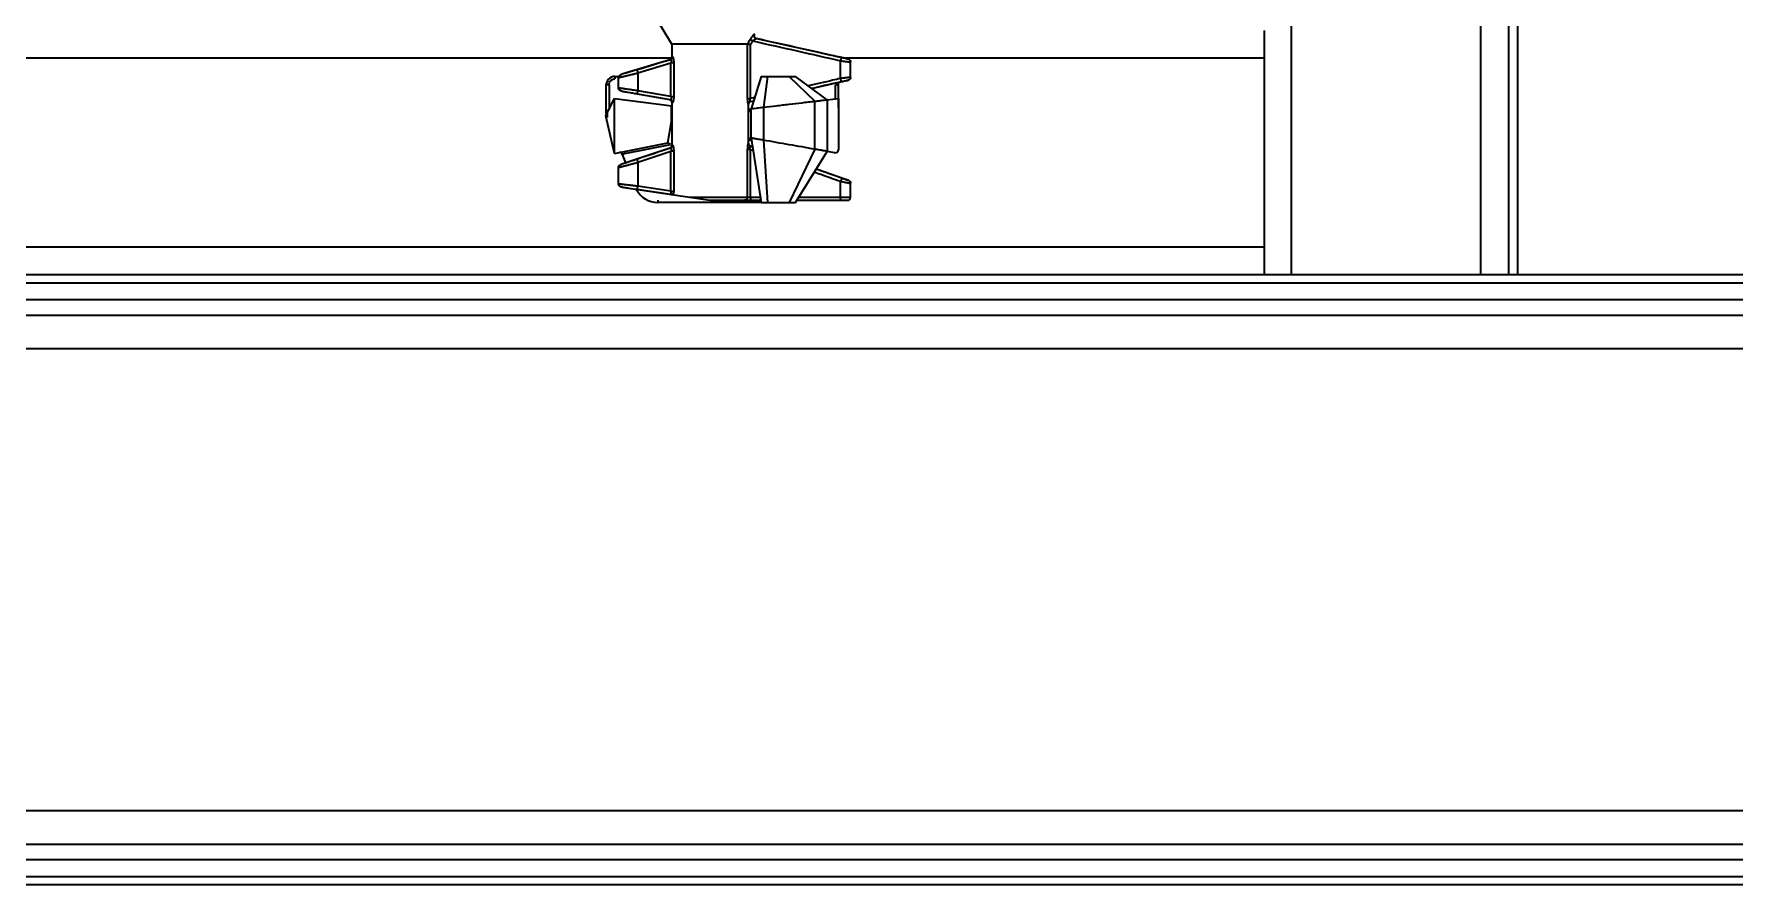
# Model space of a CAD drawing. Header units: millimetres. Extents: x 32496 to 166256, y 3504 to 23939.
# Drawn here: x 46166 to 46723, y 15003 to 15282 of the extents above; entities that cross this region are included whole.
import ezdxf

# ---------------------------------------------------------------- set-up
doc = ezdxf.new("R2010")
doc.units = ezdxf.units.MM
doc.layers.get('0').update_dxf_attribs({"lineweight": 35})

msp = doc.modelspace()

# ---------------------------------------------------------------- linework, layer by layer
at = {"linetype": 'Continuous'}
for p, q in [((46578.14, 15203.349), (46578.14, 17722.349)), ((46640.14, 15203.349), (46640.14, 17722.349)), ((46649.14, 17722.349), (46649.14, 15203.349)), ((46652.14, 17722.349), (46652.14, 15203.349)), ((46375.14, 15278.949), (46368.722, 15289.426)), ((46402.796, 15280.746), (46402.759, 15280.746)), ((46402.796, 15280.746), (46427.557, 15275.276)), ((46569.14, 15283.349), (46569.14, 15203.349)), ((46375.037, 15274.349), (45646.64, 15274.349)), ((46399.82, 15278.949), (46375.14, 15278.949)), ((46375.14, 15278.949), (46375.14, 15274.763)), ((46375.14, 15274.763), (46375.354, 15274.763)), ((46399.826, 15278.948), (46399.826, 15261.127)), ((46400.81, 15261.127), (46400.81, 15278.667)), ((46427.556, 15275.276), (46429.837, 15274.766)), ((46427.558, 15275.276), (46432.311, 15274.196)), ((46432.324, 15274.193), (46429.837, 15274.766)), ((46569.14, 15274.349), (46431.648, 15274.349)), ((46432.324, 15274.193), (46432.311, 15274.196)), ((46358.766, 15269.038), (46358.76, 15269.036)), ((46374.431, 15273.807), (46358.766, 15269.038)), ((46363.64, 15269.42), (46363.971, 15269.503)), ((46363.971, 15269.503), (46374.818, 15272.795)), ((46363.971, 15269.503), (46363.971, 15263.63)), ((46374.658, 15273.807), (46374.431, 15273.807)), ((46375.819, 15272.795), (46374.818, 15272.795)), ((46374.818, 15261.709), (46374.818, 15272.795)), ((46375.819, 15261.709), (46375.819, 15272.795)), ((46430.338, 15267.656), (46430.338, 15273.473)), ((46433.64, 15268.043), (46433.64, 15273.077)), ((46353.519, 15265.351), (46353.519, 15256.312)), ((46354.519, 15265.568), (46354.519, 15257.55)), ((46356.407, 15268.349), (46357.736, 15268.349)), ((46357.64, 15264.546), (46357.64, 15267.934)), ((46357.64, 15264.546), (46357.64, 15264.546)), ((46358.849, 15263.481), (46358.749, 15263.499)), ((46358.85, 15263.481), (46374.315, 15260.734)), ((46363.971, 15263.63), (46363.64, 15263.679)), ((46374.818, 15261.709), (46363.971, 15263.63)), ((46404.383, 15268.349), (46401.073, 15257.759)), ((46404.382, 15268.349), (46401.073, 15257.762)), ((46404.383, 15268.349), (46415.574, 15268.349)), ((46406.383, 15268.349), (46405.073, 15258.232)), ((46413.574, 15268.349), (46421.971, 15260.23)), ((46425.942, 15260.699), (46415.574, 15268.349)), ((46420.886, 15264.43), (46427.553, 15265.87)), ((46429.902, 15266.384), (46427.551, 15265.869)), ((46432.307, 15266.926), (46427.555, 15265.87)), ((46428.719, 15261.027), (46428.719, 15265.564)), ((46429.719, 15258.415), (46429.719, 15265.346)), ((46432.32, 15266.929), (46429.902, 15266.384)), ((46432.307, 15266.926), (46432.32, 15266.929)), ((46432.32, 15266.929), (46432.423, 15266.953)), ((46354.044, 15256.62), (46356.351, 15261.136)), ((46356.351, 15261.136), (46375.14, 15258.744)), ((46356.351, 15243.136), (46356.351, 15261.136)), ((46363.742, 15262.645), (46374.538, 15260.734)), ((46374.315, 15260.734), (46374.538, 15260.734)), ((46374.818, 15261.709), (46375.819, 15261.709)), ((46374.964, 15253.513), (46374.983, 15258.764)), ((46375.349, 15259.75), (46375.14, 15259.75)), ((46375.14, 15259.75), (46375.14, 15245.807)), ((46399.826, 15261.127), (46400.81, 15261.127)), ((46400.14, 15259.142), (46400.103, 15259.142)), ((46400.14, 15259.142), (46400.14, 15246.46)), ((46400.14, 15257.649), (46401.025, 15257.753)), ((46402.223, 15261.437), (46400.81, 15261.129)), ((46400.89, 15260.119), (46401.877, 15260.332)), ((46400.89, 15260.119), (46400.929, 15260.119)), ((46400.929, 15260.119), (46401.874, 15260.323)), ((46401.025, 15257.753), (46401.215, 15257.776)), ((46401.073, 15257.759), (46405.073, 15258.232)), ((46401.073, 15248.144), (46401.073, 15257.759)), ((46405.073, 15258.232), (46405.073, 15247.442)), ((46421.971, 15244.481), (46421.971, 15260.23)), ((46425.942, 15260.699), (46429.64, 15261.136)), ((46425.942, 15260.699), (46425.942, 15243.784)), ((46429.64, 15261.136), (46429.64, 15244.327)), ((46429.64, 15258.194), (46429.719, 15258.415)), ((46353.44, 15255.436), (46353.76, 15256.063)), ((46356.351, 15243.136), (46353.44, 15255.436)), ((46353.999, 15254.917), (46353.59, 15255.941)), ((46353.76, 15256.063), (46354.044, 15256.62)), ((46353.999, 15254.917), (46354.044, 15256.62)), ((46373.779, 15246.589), (46374.965, 15253.519)), ((46356.351, 15243.136), (46373.804, 15246.594)), ((46400.102, 15246.46), (46400.14, 15246.46)), ((46400.14, 15247.56), (46401.193, 15247.376)), ((46401.038, 15248.15), (46401.073, 15248.144)), ((46401.073, 15248.144), (46404.383, 15227.047)), ((46401.073, 15248.137), (46404.382, 15227.047)), ((46405.073, 15247.442), (46406.383, 15227.047)), ((46374.457, 15244.859), (46358.74, 15239.6)), ((46358.837, 15242.796), (46359.951, 15240.006)), ((46359.706, 15243.05), (46374.648, 15246.01)), ((46363.971, 15240.215), (46374.818, 15243.833)), ((46374.685, 15244.859), (46374.457, 15244.859)), ((46375.819, 15243.833), (46374.818, 15243.833)), ((46374.818, 15230.717), (46374.818, 15243.833)), ((46375.14, 15245.807), (46375.355, 15245.807)), ((46375.819, 15230.478), (46375.819, 15243.833)), ((46400.81, 15244.442), (46399.826, 15244.442)), ((46399.826, 15244.442), (46399.826, 15228.749)), ((46400.812, 15245.516), (46400.772, 15245.516)), ((46401.526, 15245.255), (46400.772, 15245.516)), ((46400.81, 15228.749), (46400.81, 15244.442)), ((46400.81, 15244.442), (46401.703, 15244.129)), ((46400.812, 15245.516), (46401.523, 15245.269)), ((46421.971, 15244.481), (46413.574, 15227.047)), ((46415.592, 15227.077), (46425.942, 15243.784)), ((46428.467, 15243.342), (46425.942, 15243.784)), ((46357.64, 15233.104), (46357.64, 15238.489)), ((46358.74, 15239.6), (46358.732, 15239.598)), ((46363.64, 15240.123), (46363.971, 15240.215)), ((46363.971, 15240.215), (46363.971, 15232.333)), ((46422.398, 15238.032), (46422.426, 15238.108)), ((46427.67, 15236.205), (46432.423, 15234.51)), ((46358.841, 15232.053), (46358.737, 15232.069)), ((46358.871, 15232.048), (46358.841, 15232.053)), ((46358.872, 15232.048), (46387.566, 15227.76)), ((46363.971, 15232.333), (46363.64, 15232.374)), ((46363.769, 15231.344), (46374.618, 15229.728)), ((46374.818, 15230.717), (46363.971, 15232.333)), ((46375.4, 15229.617), (46375.14, 15229.617)), ((46430.338, 15228.749), (46430.338, 15233.964)), ((46432.441, 15234.504), (46432.423, 15234.51)), ((46433.64, 15228.749), (46433.64, 15233.341)), ((46370.543, 15227.782), (46370.543, 15227.05)), ((46404.383, 15227.048), (46370.543, 15227.05)), ((46380.949, 15228.749), (46404.115, 15228.749)), ((46387.714, 15227.749), (46404.272, 15227.749)), ((46404.383, 15227.047), (46415.574, 15227.047)), ((46415.574, 15227.047), (46415.592, 15227.077)), ((46416.008, 15227.749), (46432.64, 15227.749)), ((46416.628, 15228.749), (46433.64, 15228.749)), ((46569.14, 15212.349), (45646.64, 15212.349)), ((46652.14, 15203.349), (45563.64, 15203.349)), ((46749.14, 15203.349), (46649.14, 15203.349)), ((51717.14, 15200.629), (40048.64, 15200.629)), ((51717.14, 15195.156), (40048.64, 15195.156)), ((51071.64, 15190.039), (40098.64, 15190.039)), ((51071.64, 15179.094), (40098.64, 15179.094)), ((52008.64, 15027.604), (40172.64, 15027.604)), ((52008.64, 15016.658), (40172.64, 15016.658)), ((52008.64, 15011.541), (40172.64, 15011.541)), ((52008.64, 15006.069), (40172.64, 15006.069)), ((52008.64, 15003.349), (40172.64, 15003.349))]:
    msp.add_line(p, q, dxfattribs=at)
for points in [[(46432.324, 15274.193), (46432.421, 15274.17), (46432.598, 15274.127), (46432.73, 15274.094), (46432.831, 15274.067), (46432.919, 15274.041), (46433.025, 15274.001), (46433.159, 15273.932), (46433.298, 15273.83), (46433.425, 15273.696), (46433.532, 15273.528), (46433.607, 15273.329), (46433.639, 15273.108), (46433.64, 15273.077)], [(46357.64, 15267.934), (46357.644, 15268.026), (46357.711, 15268.306), (46357.843, 15268.539), (46358.004, 15268.707), (46358.146, 15268.807), (46358.249, 15268.86), (46358.327, 15268.893), (46358.399, 15268.92), (46358.477, 15268.947), (46358.564, 15268.975), (46358.664, 15269.007), (46358.759, 15269.036)], [(46358.749, 15263.499), (46358.652, 15263.517), (46358.572, 15263.533), (46358.505, 15263.547), (46358.445, 15263.56), (46358.378, 15263.578), (46358.281, 15263.611), (46358.134, 15263.683), (46357.964, 15263.808), (46357.809, 15263.989), (46357.695, 15264.216), (46357.642, 15264.476), (46357.64, 15264.546)], [(46433.64, 15268.043), (46433.639, 15268.011), (46433.607, 15267.789), (46433.531, 15267.589), (46433.423, 15267.421), (46433.295, 15267.287), (46433.155, 15267.185), (46433.019, 15267.116), (46432.913, 15267.077), (46432.826, 15267.052), (46432.727, 15267.026), (46432.598, 15266.994), (46432.423, 15266.953)], [(46401.215, 15257.776), (46401.63, 15257.825), (46402.264, 15257.9)], [(46403.092, 15257.998), (46404.059, 15258.112), (46405.073, 15258.232)], [(46357.64, 15238.489), (46357.645, 15238.593), (46357.719, 15238.881), (46357.86, 15239.116), (46358.021, 15239.277), (46358.153, 15239.367), (46358.249, 15239.417), (46358.327, 15239.452), (46358.406, 15239.483), (46358.492, 15239.515), (46358.59, 15239.549), (46358.703, 15239.588), (46358.732, 15239.597)], [(46422.382, 15238.038), (46429.575, 15235.537), (46432.441, 15234.504)], [(46358.737, 15232.069), (46358.65, 15232.083), (46358.578, 15232.095), (46358.517, 15232.106), (46358.461, 15232.117), (46358.395, 15232.133), (46358.288, 15232.167), (46358.129, 15232.244), (46357.957, 15232.373), (46357.803, 15232.556), (46357.693, 15232.782), (46357.642, 15233.037), (46357.64, 15233.104)], [(46432.441, 15234.504), (46432.544, 15234.466), (46432.726, 15234.397), (46432.864, 15234.342), (46432.971, 15234.297), (46433.07, 15234.25), (46433.197, 15234.174), (46433.35, 15234.047), (46433.491, 15233.867), (46433.591, 15233.65), (46433.638, 15233.402), (46433.64, 15233.341)]]:
    msp.add_lwpolyline(points, dxfattribs=at)
for centre, radius, start, end in [((45657.553, 15743.271), 875.531, 327.972082, 328.09093), ((45748.38, 15692.074), 772.38, 327.639901, 327.753939), ((46403.011, 15281.723), 1, 148.51253, 257.54283), ((46374.14, 15274.763), 1, 286.92929, 0), ((46356.519, 15265.351), 3, 92.14214, 179.99658), ((46426.719, 15265.347), 3, 359.99658, 18.77775), ((46374.14, 15259.75), 1, 0, 79.92929), ((46401.14, 15259.142), 1, 102.18863, 180), ((46354.519, 15256.312), 1, 179.99654, 201.76128), ((46401.14, 15246.46), 1, 180, 250.88027), ((46357.909, 15242.426), 1, 21.76164, 93.74107), ((48226.816, 9672.409), 5872.188, 108.3854109, 108.4994096), ((46374.14, 15245.807), 1, 288.5, 0), ((46428.64, 15244.327), 1, 260.0579, 0), ((46370.544, 15235.05), 8, 207.63231, 269.99658), ((46380.746, 15250.683), 20.827, 253.46364, 253.61404), ((46382.46, 15281.737), 52.596, 262.0095, 262.28543), ((46387.714, 15228.749), 1, 261.5, 270), ((46412.826, 15235.047), 8, 293.17787, 294.03821), ((46432.64, 15228.749), 1, 270, 0)]:
    msp.add_arc(centre, radius, start, end, dxfattribs=at)
for points, knots in [([(46402.124, 15282.245), (46402.116, 15282.245), (46402.097, 15282.231), (46402.065, 15282.205), (46402.019, 15282.16), (46401.962, 15282.099), (46401.894, 15282.023), (46401.785, 15281.895), (46401.631, 15281.705), (46401.431, 15281.444), (46401.217, 15281.149), (46400.997, 15280.828), (46400.853, 15280.604), (46400.781, 15280.489)], [0, 0, 0, 0, 0.0100362, 0.0293963, 0.0580707, 0.0958261, 0.1422293, 0.1961758, 0.3235958, 0.4738051, 0.6397829, 0.8171411, 1, 1, 1, 1]), ([(46401.632, 15279.967), (46401.449, 15280.082), (46401.201, 15280.236), (46400.916, 15280.409), (46400.817, 15280.47), (46400.781, 15280.489)], [0, 0, 0, 0, 0.6504309, 0.8778794, 1, 1, 1, 1]), ([(46401.631, 15279.966), (46401.749, 15280.072), (46401.93, 15280.22), (46402.173, 15280.398), (46402.342, 15280.513), (46402.491, 15280.609), (46402.6, 15280.673), (46402.671, 15280.711), (46402.71, 15280.731), (46402.738, 15280.742), (46402.754, 15280.747), (46402.759, 15280.746)], [0, 0, 0, 0, 0.3442072, 0.5078013, 0.6586163, 0.7889105, 0.8936657, 0.9339526, 0.9652774, 0.9873481, 1, 1, 1, 1]), ([(46401.631, 15279.965), (46406.474, 15278.886), (46416.047, 15276.741), (46425.614, 15274.565), (46430.338, 15273.471)], [0, 0, 0, 0, 0.5057289, 1, 1, 1, 1]), ([(46402.124, 15282.245), (46402.102, 15282.209), (46402.017, 15282.048), (46401.977, 15281.862), (46401.977, 15281.723)], [0, 0, 0, 0, 0.2321432, 1, 1, 1, 1]), ([(46401.977, 15281.723), (46401.977, 15281.605), (46402.019, 15281.367), (46402.199, 15281.062), (46402.459, 15280.846), (46402.661, 15280.768), (46402.759, 15280.746)], [0, 0, 0, 0, 0.2616742, 0.5253928, 0.7752948, 1, 1, 1, 1]), ([(46427.548, 15275.208), (46423.461, 15276.138), (46415.2, 15277.992), (46406.934, 15279.825), (46402.759, 15280.746)], [0, 0, 0, 0, 0.4951158, 1, 1, 1, 1]), ([(46374.658, 15273.807), (46374.855, 15273.868), (46375.22, 15274.128), (46375.354, 15274.555), (46375.354, 15274.763)], [0, 0, 0, 0, 0.497546, 1, 1, 1, 1]), ([(46375.819, 15272.795), (46375.819, 15273.048), (46375.794, 15273.518), (46375.688, 15274.128), (46375.558, 15274.528), (46375.445, 15274.716), (46375.381, 15274.763), (46375.354, 15274.763)], [0, 0, 0, 0, 0.36478, 0.6788295, 0.8966183, 0.9615031, 1, 1, 1, 1]), ([(46399.82, 15278.949), (46399.821, 15278.949), (46399.823, 15278.948), (46399.825, 15278.948), (46399.826, 15278.948)], [0, 0, 0, 0, 0.4968859, 1, 1, 1, 1]), ([(46400.81, 15278.667), (46400.701, 15278.698), (46400.373, 15278.792), (46400.045, 15278.887), (46399.826, 15278.948)], [0, 0, 0, 0, 0.3335899, 1, 1, 1, 1]), ([(46424.129, 15276.021), (46424.419, 15275.959), (46425.562, 15275.713), (46426.704, 15275.464), (46427.556, 15275.276)], [0, 0, 0, 0, 0.2542144, 1, 1, 1, 1]), ([(46430.872, 15274.45), (46430.596, 15274.513), (46429.488, 15274.767), (46428.38, 15275.019), (46427.548, 15275.208)], [0, 0, 0, 0, 0.2494687, 1, 1, 1, 1]), ([(46430.872, 15274.45), (46430.824, 15274.456), (46430.738, 15274.402), (46430.653, 15274.298), (46430.541, 15274.117), (46430.429, 15273.839), (46430.364, 15273.597), (46430.338, 15273.473)], [0, 0, 0, 0, 0.1250019, 0.2266111, 0.3555076, 0.6716703, 1, 1, 1, 1]), ([(46432.205, 15274.164), (46432.102, 15274.184), (46431.657, 15274.275), (46431.213, 15274.372), (46430.872, 15274.45)], [0, 0, 0, 0, 0.2312408, 1, 1, 1, 1]), ([(46432.538, 15274.099), (46432.513, 15274.104), (46432.402, 15274.125), (46432.291, 15274.146), (46432.205, 15274.164)], [0, 0, 0, 0, 0.2224077, 1, 1, 1, 1]), ([(46432.311, 15274.196), (46432.34, 15274.189), (46432.444, 15274.164), (46432.547, 15274.14), (46432.621, 15274.121)], [0, 0, 0, 0, 0.2809675, 1, 1, 1, 1]), ([(46357.64, 15267.934), (46357.64, 15267.937), (46357.653, 15267.943), (46357.673, 15267.952), (46357.712, 15267.965), (46357.764, 15267.981), (46357.832, 15268.001), (46357.949, 15268.033), (46358.131, 15268.08), (46358.389, 15268.144), (46358.699, 15268.22), (46359.055, 15268.305), (46359.454, 15268.401), (46359.892, 15268.506), (46360.54, 15268.66), (46361.413, 15268.87), (46362.508, 15269.137), (46363.259, 15269.324), (46363.64, 15269.42)], [0, 0, 0, 0, 0.0016357, 0.0055905, 0.0119976, 0.0208819, 0.0322069, 0.0459128, 0.0801275, 0.1231915, 0.1750867, 0.2346515, 0.300966, 0.3740995, 0.4532533, 0.6242902, 0.8095002, 1, 1, 1, 1]), ([(46363.627, 15270.46), (46362.672, 15270.17), (46361.326, 15269.776), (46359.703, 15269.313), (46359.04, 15269.122), (46358.766, 15269.038)], [0, 0, 0, 0, 0.5911102, 0.8303753, 1, 1, 1, 1]), ([(46363.627, 15270.46), (46363.63, 15270.459), (46363.635, 15270.452), (46363.65, 15270.429), (46363.675, 15270.376), (46363.711, 15270.287), (46363.756, 15270.164), (46363.808, 15270.016), (46363.882, 15269.793), (46363.936, 15269.62), (46363.971, 15269.503)], [0, 0, 0, 0, 0.0084775, 0.0246008, 0.0830851, 0.1788645, 0.3086938, 0.4665921, 0.6418735, 1, 1, 1, 1]), ([(46374.658, 15273.807), (46374.677, 15273.809), (46374.724, 15273.797), (46374.78, 15273.739), (46374.828, 15273.648), (46374.864, 15273.524), (46374.884, 15273.37), (46374.885, 15273.122), (46374.852, 15272.927), (46374.818, 15272.795)], [0, 0, 0, 0, 0.0539504, 0.122041, 0.2128093, 0.3293064, 0.4696189, 0.6309122, 1, 1, 1, 1]), ([(46430.338, 15273.473), (46430.404, 15273.464), (46430.671, 15273.428), (46430.938, 15273.392), (46431.14, 15273.365)], [0, 0, 0, 0, 0.2463918, 1, 1, 1, 1]), ([(46431.14, 15273.365), (46431.301, 15273.344), (46431.616, 15273.303), (46432.075, 15273.246), (46432.5, 15273.194), (46432.826, 15273.155), (46433.057, 15273.129), (46433.205, 15273.113), (46433.332, 15273.099), (46433.438, 15273.089), (46433.522, 15273.081), (46433.578, 15273.077), (46433.61, 15273.075), (46433.626, 15273.075), (46433.634, 15273.075), (46433.64, 15273.075), (46433.64, 15273.077)], [0, 0, 0, 0, 0.1934251, 0.3789779, 0.5517234, 0.7034394, 0.770093, 0.828992, 0.8799238, 0.9226346, 0.9562061, 0.9803399, 0.9888779, 0.9949941, 0.9986703, 1, 1, 1, 1]), ([(46432.621, 15274.121), (46432.657, 15274.112), (46432.707, 15274.099), (46432.768, 15274.083), (46432.801, 15274.073), (46432.827, 15274.065), (46432.842, 15274.06), (46432.85, 15274.056), (46432.853, 15274.055), (46432.855, 15274.052), (46432.852, 15274.051), (46432.848, 15274.051), (46432.838, 15274.051), (46432.821, 15274.053), (46432.794, 15274.056), (46432.74, 15274.064), (46432.654, 15274.078), (46432.58, 15274.092), (46432.538, 15274.099)], [0, 0, 0, 0, 0.1967319, 0.2737353, 0.3358281, 0.3825711, 0.4137811, 0.4235653, 0.4295519, 0.4322932, 0.4356533, 0.4425519, 0.4533205, 0.4865845, 0.5353875, 0.5995058, 0.7721756, 1, 1, 1, 1]), ([(46354.519, 15265.568), (46354.397, 15265.568), (46354.214, 15265.561), (46353.978, 15265.535), (46353.822, 15265.509), (46353.691, 15265.475), (46353.59, 15265.437), (46353.519, 15265.386), (46353.519, 15265.351)], [0, 0, 0, 0, 0.3500127, 0.5211139, 0.6755124, 0.8032553, 0.8988599, 1, 1, 1, 1]), ([(46354.519, 15265.568), (46354.519, 15265.818), (46354.617, 15266.324), (46355.03, 15266.977), (46355.664, 15267.43), (46356.173, 15267.554), (46356.428, 15267.566)], [0, 0, 0, 0, 0.247435, 0.4962439, 0.7472453, 1, 1, 1, 1]), ([(46356.407, 15268.349), (46356.409, 15268.349), (46356.406, 15268.341), (46356.409, 15268.333), (46356.408, 15268.314), (46356.41, 15268.29), (46356.411, 15268.258), (46356.414, 15268.204), (46356.416, 15268.121), (46356.413, 15268.006), (46356.416, 15267.871), (46356.438, 15267.724), (46356.438, 15267.618), (46356.428, 15267.566)], [0, 0, 0, 0, 0.0045727, 0.0181973, 0.0407764, 0.0722139, 0.1123498, 0.1607806, 0.280754, 0.4288364, 0.6017631, 0.7959309, 1, 1, 1, 1]), ([(46363.64, 15263.679), (46363.251, 15263.736), (46362.49, 15263.846), (46361.383, 15264.004), (46360.509, 15264.126), (46359.86, 15264.217), (46359.425, 15264.277), (46359.029, 15264.333), (46358.677, 15264.382), (46358.373, 15264.425), (46358.151, 15264.458), (46357.999, 15264.481), (46357.906, 15264.495), (46357.827, 15264.508), (46357.762, 15264.518), (46357.712, 15264.528), (46357.673, 15264.534), (46357.654, 15264.541), (46357.64, 15264.543), (46357.64, 15264.546)], [0, 0, 0, 0, 0.1944751, 0.380433, 0.5530198, 0.6314414, 0.7043766, 0.7707089, 0.8291939, 0.8800218, 0.9225821, 0.9404275, 0.9559563, 0.9691668, 0.9800559, 0.9886056, 0.9947886, 0.9985819, 1, 1, 1, 1]), ([(46358.882, 15263.475), (46358.943, 15263.464), (46359.242, 15263.412), (46359.541, 15263.362), (46359.779, 15263.322)], [0, 0, 0, 0, 0.2030453, 1, 1, 1, 1]), ([(46359.779, 15263.322), (46360.057, 15263.275), (46361.379, 15263.055), (46362.7, 15262.83), (46363.742, 15262.645)], [0, 0, 0, 0, 0.2101807, 1, 1, 1, 1]), ([(46363.742, 15262.645), (46363.745, 15262.646), (46363.75, 15262.653), (46363.757, 15262.666), (46363.766, 15262.689), (46363.782, 15262.738), (46363.805, 15262.822), (46363.835, 15262.947), (46363.869, 15263.101), (46363.916, 15263.331), (46363.95, 15263.51), (46363.971, 15263.63)], [0, 0, 0, 0, 0.0076159, 0.0227499, 0.0465075, 0.0795546, 0.1743005, 0.303875, 0.4623036, 0.6387178, 1, 1, 1, 1]), ([(46430.338, 15267.657), (46429.46, 15267.459), (46425.928, 15266.661), (46422.394, 15265.873), (46419.737, 15265.284)], [0, 0, 0, 0, 0.2483282, 1, 1, 1, 1]), ([(46420.85, 15264.457), (46421.41, 15264.58), (46423.642, 15265.071), (46425.873, 15265.564), (46427.543, 15265.936)], [0, 0, 0, 0, 0.2510359, 1, 1, 1, 1]), ([(46427.551, 15265.869), (46427.289, 15265.813), (46426.223, 15265.584), (46425.157, 15265.358), (46424.353, 15265.189)], [0, 0, 0, 0, 0.2460462, 1, 1, 1, 1]), ([(46427.543, 15265.936), (46427.821, 15265.997), (46428.929, 15266.244), (46430.038, 15266.492), (46430.868, 15266.678)], [0, 0, 0, 0, 0.250532, 1, 1, 1, 1]), ([(46429.719, 15265.346), (46429.719, 15265.382), (46429.649, 15265.432), (46429.548, 15265.47), (46429.417, 15265.504), (46429.261, 15265.531), (46429.025, 15265.557), (46428.842, 15265.564), (46428.719, 15265.564)], [0, 0, 0, 0, 0.1011399, 0.1967455, 0.3244897, 0.4788894, 0.6499909, 1, 1, 1, 1]), ([(46431.137, 15267.76), (46431.069, 15267.752), (46430.803, 15267.717), (46430.537, 15267.683), (46430.338, 15267.656)], [0, 0, 0, 0, 0.2541382, 1, 1, 1, 1]), ([(46430.868, 15266.678), (46430.82, 15266.672), (46430.734, 15266.726), (46430.649, 15266.83), (46430.571, 15266.957), (46430.498, 15267.113), (46430.411, 15267.346), (46430.363, 15267.531), (46430.338, 15267.656)], [0, 0, 0, 0, 0.1249283, 0.2264728, 0.3552558, 0.5068081, 0.6716176, 1, 1, 1, 1]), ([(46430.868, 15266.678), (46430.981, 15266.703), (46431.427, 15266.801), (46431.873, 15266.894), (46432.206, 15266.959)], [0, 0, 0, 0, 0.2554821, 1, 1, 1, 1]), ([(46433.64, 15268.043), (46433.64, 15268.044), (46433.634, 15268.044), (46433.626, 15268.045), (46433.61, 15268.044), (46433.578, 15268.043), (46433.522, 15268.039), (46433.438, 15268.031), (46433.332, 15268.021), (46433.204, 15268.007), (46433.057, 15267.992), (46432.825, 15267.966), (46432.499, 15267.928), (46432.073, 15267.877), (46431.614, 15267.821), (46431.298, 15267.781), (46431.137, 15267.76)], [0, 0, 0, 0, 0.0013158, 0.004982, 0.0110903, 0.0196283, 0.0438063, 0.0772495, 0.1199516, 0.1712404, 0.2300935, 0.2963311, 0.4486826, 0.6207555, 0.8069861, 1, 1, 1, 1]), ([(46432.206, 15266.959), (46432.237, 15266.965), (46432.349, 15266.986), (46432.46, 15267.007), (46432.541, 15267.022)], [0, 0, 0, 0, 0.2767447, 1, 1, 1, 1]), ([(46432.615, 15266.999), (46432.593, 15266.993), (46432.49, 15266.969), (46432.387, 15266.945), (46432.307, 15266.926)], [0, 0, 0, 0, 0.2171321, 1, 1, 1, 1]), ([(46432.541, 15267.022), (46432.583, 15267.029), (46432.641, 15267.039), (46432.714, 15267.051), (46432.757, 15267.058), (46432.792, 15267.063), (46432.818, 15267.066), (46432.836, 15267.067), (46432.845, 15267.068), (46432.85, 15267.066), (46432.848, 15267.064), (46432.845, 15267.062), (46432.837, 15267.058), (46432.821, 15267.053), (46432.796, 15267.045), (46432.762, 15267.036), (46432.701, 15267.02), (46432.651, 15267.008), (46432.615, 15266.999)], [0, 0, 0, 0, 0.2264452, 0.3192145, 0.3975138, 0.4607786, 0.5087007, 0.5410691, 0.5578184, 0.5608357, 0.563834, 0.5702419, 0.5804791, 0.6126407, 0.6603826, 0.7235151, 0.8015442, 1, 1, 1, 1]), ([(46374.818, 15261.709), (46374.839, 15261.582), (46374.851, 15261.394), (46374.821, 15261.157), (46374.782, 15261.01), (46374.729, 15260.89), (46374.662, 15260.788), (46374.584, 15260.731), (46374.538, 15260.734)], [0, 0, 0, 0, 0.3559702, 0.5142671, 0.6552434, 0.7745682, 0.8711931, 1, 1, 1, 1]), ([(46375.349, 15259.75), (46375.349, 15259.862), (46375.31, 15260.094), (46375.136, 15260.405), (46374.866, 15260.634), (46374.646, 15260.715), (46374.538, 15260.734)], [0, 0, 0, 0, 0.2439062, 0.5025013, 0.7595928, 1, 1, 1, 1]), ([(46374.968, 15257.592), (46374.979, 15257.569), (46375.036, 15257.526), (46375.097, 15257.503), (46375.136, 15257.491)], [0, 0, 0, 0, 0.3825845, 1, 1, 1, 1]), ([(46375.349, 15259.749), (46375.375, 15259.749), (46375.439, 15259.797), (46375.552, 15259.982), (46375.683, 15260.378), (46375.792, 15260.986), (46375.819, 15261.456), (46375.819, 15261.709)], [0, 0, 0, 0, 0.0383461, 0.1028489, 0.3192955, 0.6327753, 1, 1, 1, 1]), ([(46399.826, 15261.127), (46399.826, 15260.872), (46399.84, 15260.503), (46399.888, 15260.034), (46399.93, 15259.736), (46399.976, 15259.493), (46400.016, 15259.329), (46400.048, 15259.231), (46400.067, 15259.184), (46400.083, 15259.155), (46400.097, 15259.141), (46400.103, 15259.141)], [0, 0, 0, 0, 0.3772731, 0.5482203, 0.6987313, 0.823031, 0.9156864, 0.9495209, 0.9746656, 0.991147, 1, 1, 1, 1]), ([(46400.89, 15260.119), (46400.783, 15260.096), (46400.57, 15260.011), (46400.308, 15259.782), (46400.14, 15259.478), (46400.103, 15259.251), (46400.103, 15259.142)], [0, 0, 0, 0, 0.2423391, 0.4995739, 0.7570625, 1, 1, 1, 1]), ([(46400.14, 15257.396), (46400.261, 15257.398), (46400.436, 15257.407), (46400.657, 15257.435), (46400.796, 15257.461), (46400.912, 15257.493), (46401.005, 15257.529), (46401.073, 15257.578), (46401.073, 15257.613)], [0, 0, 0, 0, 0.3676841, 0.5325931, 0.6776934, 0.7986356, 0.8924058, 1, 1, 1, 1]), ([(46400.889, 15260.119), (46400.878, 15260.118), (46400.849, 15260.142), (46400.807, 15260.236), (46400.763, 15260.44), (46400.753, 15260.755), (46400.784, 15260.997), (46400.81, 15261.127)], [0, 0, 0, 0, 0.0323072, 0.091995, 0.3030963, 0.618414, 1, 1, 1, 1]), ([(46405.073, 15258.232), (46406.481, 15258.398), (46408.593, 15258.648), (46411.409, 15258.983), (46414.226, 15259.312), (46417.043, 15259.644), (46419.857, 15259.99), (46421.265, 15260.155), (46421.971, 15260.23)], [0, 0, 0, 0, 0.2499997, 0.3749996, 0.4999998, 0.7499983, 0.875001, 1, 1, 1, 1]), ([(46421.971, 15260.23), (46422.211, 15260.256), (46422.682, 15260.314), (46423.371, 15260.396), (46424.014, 15260.47), (46424.866, 15260.573), (46425.501, 15260.647), (46425.942, 15260.699)], [0, 0, 0, 0, 0.1810811, 0.3564423, 0.5202063, 0.6671725, 1, 1, 1, 1]), ([(46354.287, 15257.095), (46354.184, 15257.094), (46354.037, 15257.093), (46353.853, 15257.088), (46353.74, 15257.083), (46353.65, 15257.077), (46353.581, 15257.069), (46353.544, 15257.067), (46353.519, 15257.058), (46353.519, 15257.052)], [0, 0, 0, 0, 0.3985997, 0.570579, 0.7178181, 0.8365871, 0.9239563, 0.9776504, 1, 1, 1, 1]), ([(46375.125, 15253.641), (46375.085, 15253.627), (46375.021, 15253.603), (46374.969, 15253.546), (46374.965, 15253.519)], [0, 0, 0, 0, 0.6091162, 1, 1, 1, 1]), ([(46375.136, 15256.792), (46375.095, 15256.776), (46375.029, 15256.746), (46374.974, 15256.689), (46374.966, 15256.662)], [0, 0, 0, 0, 0.6047716, 1, 1, 1, 1]), ([(46401.073, 15256.641), (46401.073, 15256.682), (46401.011, 15256.743), (46400.912, 15256.79), (46400.745, 15256.847), (46400.485, 15256.892), (46400.261, 15256.907), (46400.14, 15256.909)], [0, 0, 0, 0, 0.1197439, 0.2150399, 0.3354987, 0.6403139, 1, 1, 1, 1]), ([(46373.911, 15246.569), (46373.891, 15246.578), (46373.857, 15246.591), (46373.819, 15246.597), (46373.804, 15246.594)], [0, 0, 0, 0, 0.5933777, 1, 1, 1, 1]), ([(46374.648, 15246.01), (46374.517, 15246.131), (46374.327, 15246.297), (46374.076, 15246.478), (46373.963, 15246.546), (46373.911, 15246.569)], [0, 0, 0, 0, 0.5760699, 0.8152294, 1, 1, 1, 1]), ([(46400.102, 15246.46), (46400.096, 15246.46), (46400.081, 15246.447), (46400.065, 15246.417), (46400.045, 15246.368), (46400.014, 15246.268), (46399.973, 15246.099), (46399.927, 15245.849), (46399.885, 15245.546), (46399.852, 15245.201), (46399.831, 15244.828), (46399.826, 15244.572), (46399.826, 15244.442)], [0, 0, 0, 0, 0.0089132, 0.0255697, 0.0509108, 0.084997, 0.1792316, 0.3038858, 0.4553733, 0.6256506, 0.8097579, 1, 1, 1, 1]), ([(46400.102, 15246.46), (46400.102, 15246.258), (46400.231, 15245.842), (46400.581, 15245.582), (46400.772, 15245.516)], [0, 0, 0, 0, 0.5004169, 1, 1, 1, 1]), ([(46400.14, 15247.625), (46400.23, 15247.696), (46400.404, 15247.827), (46400.623, 15247.972), (46400.783, 15248.065), (46400.884, 15248.115), (46400.966, 15248.145), (46401.017, 15248.153), (46401.038, 15248.15)], [0, 0, 0, 0, 0.3277321, 0.6214941, 0.7484166, 0.8566748, 0.9418067, 1, 1, 1, 1]), ([(46405.073, 15247.442), (46404.816, 15247.494), (46404.308, 15247.579), (46403.571, 15247.704), (46402.987, 15247.808), (46402.555, 15247.883), (46402.264, 15247.934), (46402, 15247.981), (46401.766, 15248.024), (46401.563, 15248.058), (46401.393, 15248.086), (46401.263, 15248.107), (46401.157, 15248.129), (46401.116, 15248.142), (46401.073, 15248.15), (46401.073, 15248.144)], [0, 0, 0, 0, 0.1935429, 0.3801229, 0.5524626, 0.631295, 0.7042035, 0.7704321, 0.8293019, 0.8801618, 0.9224832, 0.9559585, 0.9803238, 0.9951294, 1, 1, 1, 1]), ([(46363.601, 15241.163), (46362.648, 15240.845), (46361.304, 15240.413), (46359.68, 15239.903), (46359.014, 15239.692), (46358.74, 15239.6)], [0, 0, 0, 0, 0.5900921, 0.8297381, 1, 1, 1, 1]), ([(46358.837, 15242.796), (46358.832, 15242.81), (46358.834, 15242.847), (46358.881, 15242.89), (46358.955, 15242.928), (46359.059, 15242.963), (46359.191, 15242.994), (46359.347, 15243.02), (46359.521, 15243.039), (46359.643, 15243.047), (46359.706, 15243.05)], [0, 0, 0, 0, 0.0450337, 0.1038945, 0.1900945, 0.3056476, 0.4488354, 0.6156963, 0.8013602, 1, 1, 1, 1]), ([(46359.512, 15243.762), (46359.516, 15243.763), (46359.527, 15243.742), (46359.541, 15243.711), (46359.562, 15243.646), (46359.586, 15243.561), (46359.614, 15243.452), (46359.656, 15243.28), (46359.686, 15243.144), (46359.706, 15243.05)], [0, 0, 0, 0, 0.0198524, 0.0720639, 0.1602577, 0.2827239, 0.4356934, 0.6118258, 1, 1, 1, 1]), ([(46363.601, 15241.163), (46363.604, 15241.162), (46363.61, 15241.155), (46363.625, 15241.132), (46363.651, 15241.079), (46363.69, 15240.991), (46363.738, 15240.869), (46363.794, 15240.722), (46363.874, 15240.501), (46363.933, 15240.33), (46363.971, 15240.215)], [0, 0, 0, 0, 0.0086758, 0.0250186, 0.0838791, 0.1798846, 0.3097669, 0.4675442, 0.6425723, 1, 1, 1, 1]), ([(46374.685, 15244.859), (46374.876, 15244.924), (46375.227, 15245.186), (46375.355, 15245.603), (46375.355, 15245.807)], [0, 0, 0, 0, 0.4975999, 1, 1, 1, 1]), ([(46374.685, 15244.859), (46374.704, 15244.862), (46374.751, 15244.85), (46374.805, 15244.791), (46374.85, 15244.699), (46374.882, 15244.573), (46374.898, 15244.417), (46374.892, 15244.165), (46374.855, 15243.967), (46374.818, 15243.833)], [0, 0, 0, 0, 0.0527715, 0.1193897, 0.209124, 0.3252425, 0.4658469, 0.6280243, 1, 1, 1, 1]), ([(46375.819, 15243.833), (46375.819, 15244.086), (46375.794, 15244.557), (46375.689, 15245.169), (46375.56, 15245.571), (46375.447, 15245.76), (46375.382, 15245.808), (46375.355, 15245.808)], [0, 0, 0, 0, 0.3640286, 0.6782065, 0.8964799, 0.9614806, 1, 1, 1, 1]), ([(46400.81, 15244.442), (46400.771, 15244.58), (46400.725, 15244.782), (46400.697, 15245.042), (46400.691, 15245.204), (46400.699, 15245.335), (46400.713, 15245.423), (46400.731, 15245.474), (46400.743, 15245.501), (46400.762, 15245.517), (46400.772, 15245.516)], [0, 0, 0, 0, 0.3893789, 0.5596573, 0.7075928, 0.8267929, 0.9153695, 0.9472425, 0.9712654, 1, 1, 1, 1]), ([(46425.942, 15243.784), (46425.922, 15243.788), (46425.871, 15243.8), (46425.728, 15243.832), (46425.393, 15243.895), (46424.953, 15243.959), (46424.461, 15244.043), (46423.85, 15244.163), (46423.196, 15244.284), (46422.507, 15244.394), (46422.15, 15244.449), (46421.971, 15244.481)], [0, 0, 0, 0, 0.0152626, 0.0388152, 0.109354, 0.2685589, 0.3691597, 0.4812958, 0.7311408, 0.8643606, 1, 1, 1, 1]), ([(46357.64, 15238.489), (46357.64, 15238.493), (46357.653, 15238.5), (46357.674, 15238.51), (46357.713, 15238.524), (46357.765, 15238.542), (46357.833, 15238.563), (46357.952, 15238.599), (46358.135, 15238.651), (46358.395, 15238.722), (46358.705, 15238.805), (46359.062, 15238.9), (46359.462, 15239.005), (46359.901, 15239.12), (46360.549, 15239.29), (46361.42, 15239.52), (46362.512, 15239.813), (46363.261, 15240.018), (46363.64, 15240.123)], [0, 0, 0, 0, 0.0017174, 0.0057586, 0.0122608, 0.0212462, 0.032677, 0.0464884, 0.0808959, 0.1243858, 0.1765008, 0.2360898, 0.302567, 0.3758003, 0.4549238, 0.6256771, 0.8102833, 1, 1, 1, 1]), ([(46421.78, 15237.045), (46422.497, 15236.789), (46425.352, 15235.767), (46428.204, 15234.739), (46430.338, 15233.964)], [0, 0, 0, 0, 0.2512099, 1, 1, 1, 1]), ([(46427.637, 15236.107), (46427.198, 15236.264), (46425.437, 15236.892), (46423.674, 15237.516), (46422.351, 15237.984)], [0, 0, 0, 0, 0.2492594, 1, 1, 1, 1]), ([(46430.983, 15234.908), (46430.705, 15235.008), (46429.59, 15235.409), (46428.475, 15235.808), (46427.637, 15236.107)], [0, 0, 0, 0, 0.249519, 1, 1, 1, 1]), ([(46363.64, 15232.374), (46363.25, 15232.423), (46362.488, 15232.516), (46361.379, 15232.648), (46360.504, 15232.752), (46359.856, 15232.828), (46359.42, 15232.879), (46359.025, 15232.925), (46358.674, 15232.967), (46358.371, 15233.003), (46358.149, 15233.03), (46357.998, 15233.049), (46357.905, 15233.061), (46357.826, 15233.072), (46357.761, 15233.081), (46357.711, 15233.089), (46357.673, 15233.094), (46357.654, 15233.101), (46357.64, 15233.101), (46357.64, 15233.104)], [0, 0, 0, 0, 0.1949057, 0.3811576, 0.5538915, 0.6323152, 0.7052083, 0.7714617, 0.8298396, 0.8805487, 0.9229849, 0.9407688, 0.956238, 0.9693917, 0.9802281, 0.9887302, 0.9948709, 0.9986261, 1, 1, 1, 1]), ([(46358.909, 15232.042), (46358.994, 15232.03), (46359.437, 15231.965), (46359.879, 15231.903), (46360.237, 15231.853)], [0, 0, 0, 0, 0.1923276, 1, 1, 1, 1]), ([(46360.237, 15231.853), (46360.496, 15231.816), (46361.674, 15231.651), (46362.852, 15231.481), (46363.769, 15231.344)], [0, 0, 0, 0, 0.2203988, 1, 1, 1, 1]), ([(46363.769, 15231.344), (46363.772, 15231.345), (46363.777, 15231.352), (46363.783, 15231.365), (46363.792, 15231.388), (46363.806, 15231.437), (46363.827, 15231.521), (46363.854, 15231.647), (46363.883, 15231.801), (46363.925, 15232.033), (46363.953, 15232.213), (46363.971, 15232.333)], [0, 0, 0, 0, 0.0074204, 0.0223208, 0.0458618, 0.0787247, 0.1732295, 0.3027481, 0.4613057, 0.6379877, 1, 1, 1, 1]), ([(46374.818, 15230.717), (46374.8, 15230.597), (46374.772, 15230.418), (46374.732, 15230.187), (46374.702, 15230.034), (46374.675, 15229.907), (46374.653, 15229.815), (46374.636, 15229.76), (46374.625, 15229.736), (46374.62, 15229.729), (46374.618, 15229.728)], [0, 0, 0, 0, 0.3604442, 0.5364616, 0.6945481, 0.8244002, 0.9191535, 0.9766215, 0.9920849, 1, 1, 1, 1]), ([(46374.618, 15229.728), (46374.662, 15229.721), (46374.839, 15229.695), (46375.016, 15229.67), (46375.149, 15229.651)], [0, 0, 0, 0, 0.2527355, 1, 1, 1, 1]), ([(46375.819, 15230.478), (46375.769, 15230.479), (46375.644, 15230.499), (46375.428, 15230.547), (46375.162, 15230.618), (46374.97, 15230.671), (46374.871, 15230.702)], [0, 0, 0, 0, 0.1526694, 0.3878734, 0.6799243, 1, 1, 1, 1]), ([(46375.4, 15229.617), (46375.417, 15229.617), (46375.458, 15229.637), (46375.533, 15229.726), (46375.622, 15229.904), (46375.722, 15230.17), (46375.785, 15230.371), (46375.819, 15230.478)], [0, 0, 0, 0, 0.0536085, 0.1300237, 0.3555415, 0.6556379, 1, 1, 1, 1]), ([(46430.983, 15234.908), (46430.935, 15234.918), (46430.844, 15234.868), (46430.747, 15234.77), (46430.614, 15234.595), (46430.47, 15234.324), (46430.378, 15234.086), (46430.338, 15233.964)], [0, 0, 0, 0, 0.1242565, 0.2268771, 0.3570143, 0.6744347, 1, 1, 1, 1]), ([(46430.338, 15233.963), (46430.403, 15233.949), (46430.669, 15233.892), (46430.935, 15233.837), (46431.135, 15233.795)], [0, 0, 0, 0, 0.245961, 1, 1, 1, 1]), ([(46432.322, 15234.457), (46432.218, 15234.49), (46431.769, 15234.633), (46431.323, 15234.786), (46430.983, 15234.908)], [0, 0, 0, 0, 0.2318852, 1, 1, 1, 1]), ([(46431.135, 15233.795), (46431.293, 15233.763), (46431.604, 15233.7), (46432.059, 15233.61), (46432.483, 15233.528), (46432.81, 15233.468), (46433.044, 15233.426), (46433.194, 15233.4), (46433.324, 15233.378), (46433.432, 15233.361), (46433.519, 15233.349), (46433.58, 15233.341), (46433.619, 15233.338), (46433.634, 15233.338), (46433.64, 15233.34), (46433.64, 15233.341)], [0, 0, 0, 0, 0.1898947, 0.3739996, 0.5456398, 0.6983704, 0.7657144, 0.8254758, 0.8773259, 0.9209085, 0.9552635, 0.9798849, 0.9947769, 0.9985234, 1, 1, 1, 1]), ([(46432.654, 15234.357), (46432.629, 15234.365), (46432.518, 15234.397), (46432.408, 15234.431), (46432.322, 15234.457)], [0, 0, 0, 0, 0.2225363, 1, 1, 1, 1]), ([(46432.423, 15234.51), (46432.451, 15234.499), (46432.553, 15234.462), (46432.654, 15234.423), (46432.727, 15234.395)], [0, 0, 0, 0, 0.280196, 1, 1, 1, 1]), ([(46432.727, 15234.395), (46432.763, 15234.381), (46432.814, 15234.361), (46432.875, 15234.335), (46432.91, 15234.319), (46432.936, 15234.307), (46432.954, 15234.297), (46432.963, 15234.291), (46432.966, 15234.286), (46432.962, 15234.282), (46432.952, 15234.284), (46432.934, 15234.285), (46432.907, 15234.291), (46432.872, 15234.298), (46432.828, 15234.309), (46432.754, 15234.329), (46432.695, 15234.345), (46432.654, 15234.357)], [0, 0, 0, 0, 0.1998606, 0.2787428, 0.3432007, 0.392814, 0.4271651, 0.446137, 0.4505413, 0.4540736, 0.4699384, 0.5010405, 0.5474624, 0.6093278, 0.6865292, 0.7780555, 1, 1, 1, 1]), ([(46399.826, 15228.749), (46399.826, 15228.619), (46399.776, 15228.357), (46399.56, 15228.025), (46399.236, 15227.801), (46398.978, 15227.749), (46398.852, 15227.749)], [0, 0, 0, 0, 0.2529556, 0.5041446, 0.7529075, 1, 1, 1, 1]), ([(46400.81, 15228.749), (46400.81, 15228.684), (46400.81, 15228.556), (46400.811, 15228.371), (46400.812, 15228.2), (46400.813, 15228.051), (46400.814, 15227.942), (46400.815, 15227.87), (46400.815, 15227.827), (46400.817, 15227.795), (46400.816, 15227.77), (46400.819, 15227.759), (46400.817, 15227.749), (46400.819, 15227.749)], [0, 0, 0, 0, 0.1948961, 0.3826704, 0.5555007, 0.7069731, 0.8313542, 0.8817877, 0.923755, 0.9568292, 0.9806636, 0.9950905, 1, 1, 1, 1]), ([(46430.659, 15227.749), (46430.611, 15227.749), (46430.535, 15227.813), (46430.475, 15227.923), (46430.427, 15228.048), (46430.389, 15228.199), (46430.349, 15228.434), (46430.338, 15228.621), (46430.338, 15228.749)], [0, 0, 0, 0, 0.1311499, 0.2289955, 0.3502589, 0.4925095, 0.6517592, 1, 1, 1, 1])]:
    msp.add_open_spline(points, degree=3, knots=knots, dxfattribs=at)
for points in [[(46374.658, 15273.807), (46370.979, 15272.695), (46367.303, 15271.578), (46363.627, 15270.46)], [(46421.971, 15244.481), (46419.154, 15244.975), (46413.522, 15245.961), (46407.889, 15246.95), (46405.073, 15247.442)]]:
    msp.add_open_spline(points, degree=3, dxfattribs=at)

doc.saveas('drawing.dxf')
